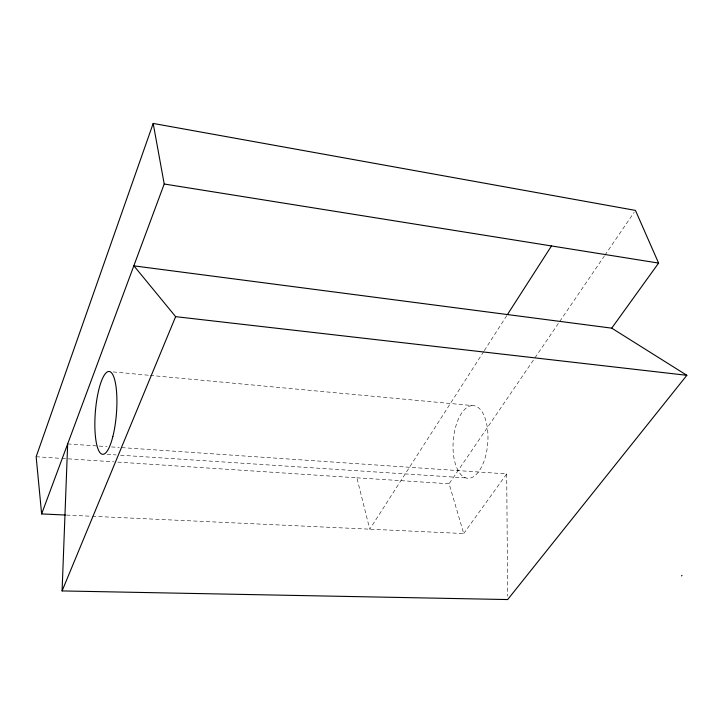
<?xml version="1.0" encoding="UTF-8"?>
<svg xmlns="http://www.w3.org/2000/svg" width="723" height="723" viewBox="0 0 723 723"><rect width="100%" height="100%" fill="white"/><g stroke="black" fill="none" stroke-linecap="round" stroke-linejoin="round"><path stroke-width="0.54" stroke-dasharray="3.62 2.71" d="M483.705 351.55L369.742 529.236L356.873 477.813L114.921 461.916M484.311 350.601L507.447 314.559M92.363 516.294L463.723 533.547L449.091 483.768L534.315 358.753M534.957 357.822L559.123 322.368M559.756 321.428L604.283 256.123M604.916 255.192L634.17 212.273M463.723 533.547L506.696 473.917L120.497 447.537M66.435 515.083L91.234 516.24M107.076 454.333L116.078 454.921M120.569 455.219L465.766 477.894M356.873 477.813L449.091 483.768M36.15 456.737L60.904 458.364M62.033 458.436L113.8 461.834M67.664 443.931L107.004 446.615M111.505 446.922L119.376 447.465M113.186 371.929L149.092 375.291M150.212 375.4L474.532 405.766A36.439 17.298 -85.5 0 1 483.244 463.253A36.439 17.298 -85.5 0 1 453.773 456.764A36.439 17.298 -85.5 0 1 474.532 405.766M506.696 473.917L507.645 596.195"/><path stroke-width="1.08" d="M62.088 590.926L67.664 443.931L164.22 184.004L153.186 123.443L635.445 210.402L658.599 263.082L611.73 328.152L133.936 265.865L175.635 316.656L686.85 375.309L507.673 599.557L62.088 590.926L175.635 316.656M153.186 123.443L36.15 456.737L41.627 513.926L65.305 515.029M41.627 513.926L67.664 443.931M507.447 314.559L551.486 245.956M681.473 575.915L681.988 575.363M164.22 184.004L658.599 263.082M611.73 328.152L686.85 375.309M112.86 436.502A41.545 10.574 -85.5 0 0 109.815 371.613A41.545 10.574 -85.5 0 0 94.993 430.574A41.545 10.574 -85.5 0 0 112.86 436.502"/></g></svg>
